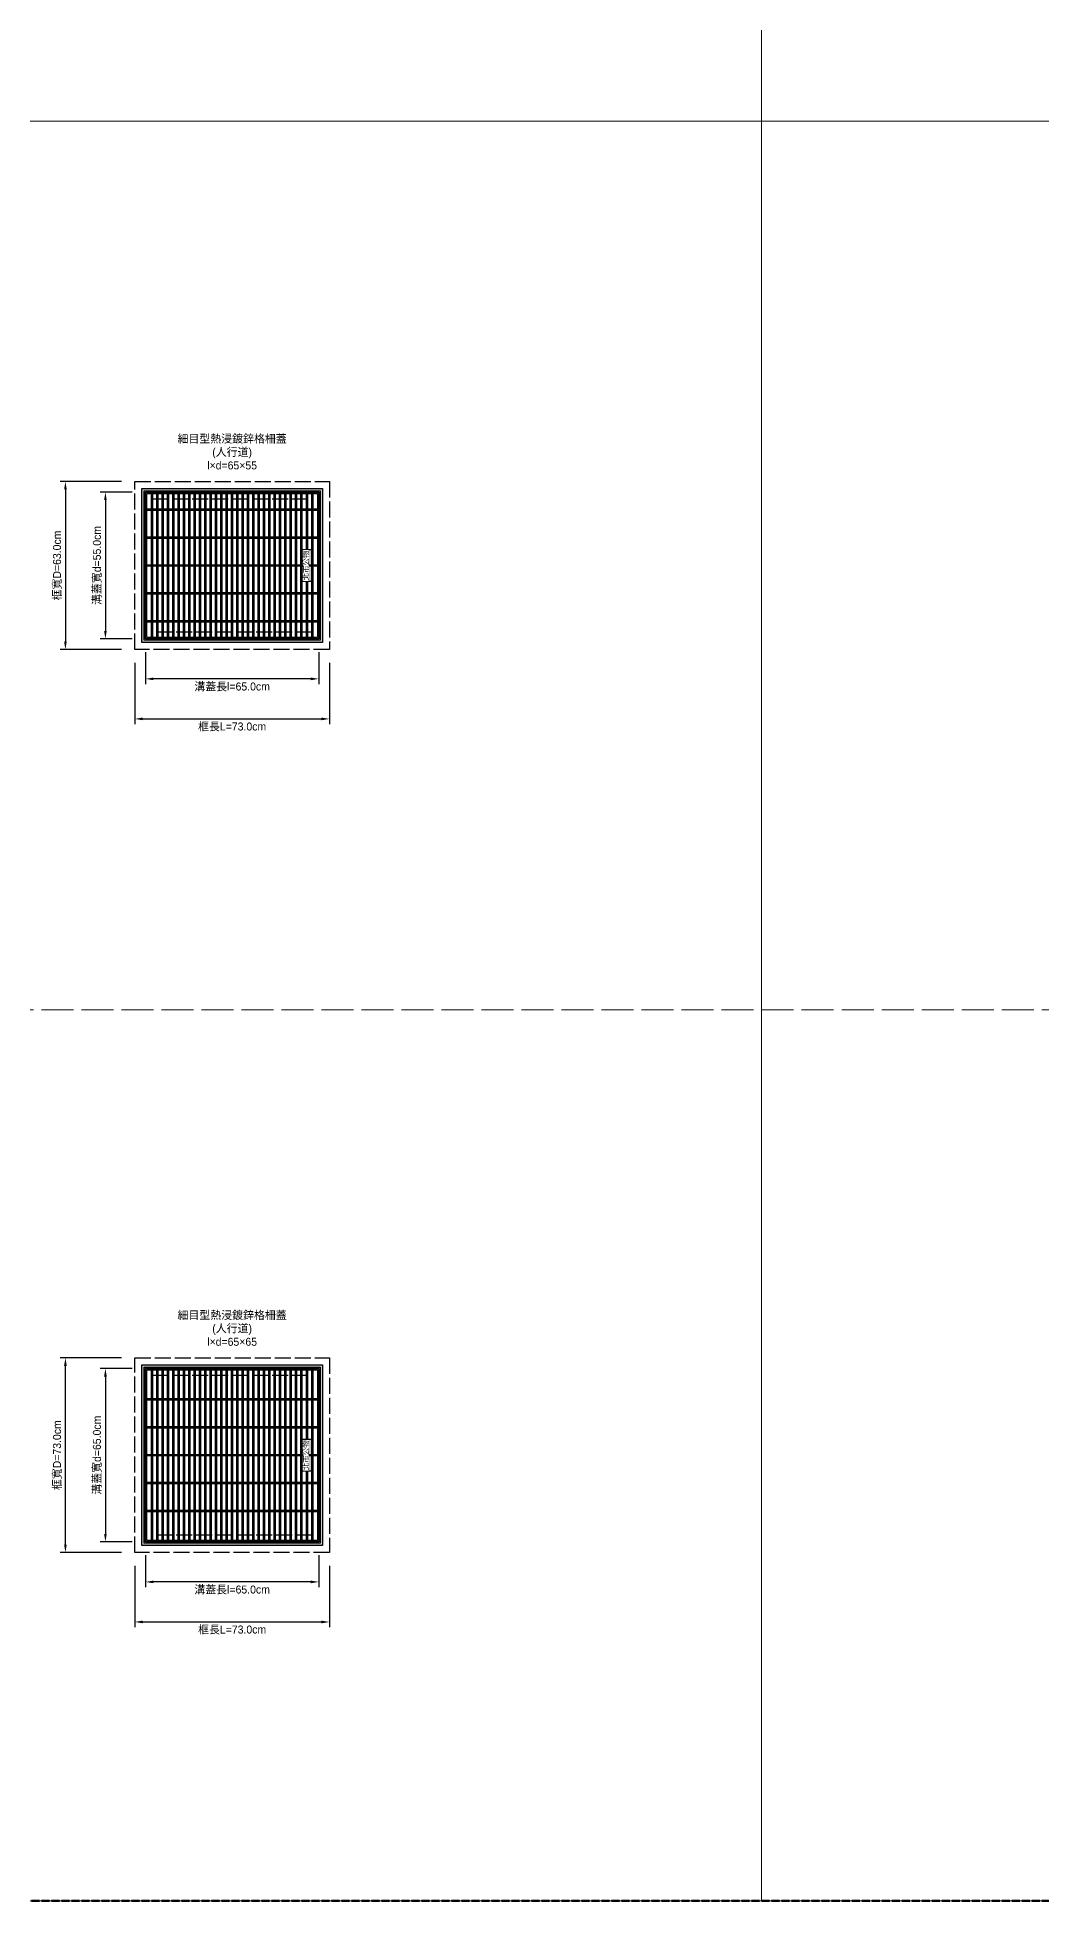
# Model space of a CAD drawing. Extents: x -7340 to 3675, y -3342 to 777.
# Drawn here: x 778 to 1155, y -1397 to -698 of the extents above; entities that cross this region are included whole.
import ezdxf

# ---------------------------------------------------------------- set-up
doc = ezdxf.new("R2010")
doc.units = 0
doc.header["$MEASUREMENT"] = 0
doc.linetypes.add('ACAD_ISO02W100', pattern=[15, 12, -3])
doc.layers.add('一、3.基本-變更', color=1, linetype='Continuous', lineweight=50)
doc.layers.add('二、6.繪圖-其他施作項目', color=35, linetype='Continuous', lineweight=30)
doc.layers.add('一、4.基本-隱藏', color=9, linetype='ACAD_ISO02W100', lineweight=20, plot=False)
doc.layers.add('三、3.文字-註解文字', color=2, linetype='Continuous')
doc.styles.get("Standard").update_dxf_attribs({"font": 'kaiu.ttf', "height": 2})
doc.styles.add('註解文字', font='MS PGothic.ttf', dxfattribs={"height": 3})
doc.dimstyles.new('註解文字', dxfattribs={"dimtxt": 3, "dimasz": 3, "dimexe": 2, "dimexo": 5, "dimgap": 1, "dimtad": 2, "dimzin": 0, "dimdsep": 46, "dimtxsty": '註解文字', "dimcen": 0.1, "dimclrd": 144, "dimclre": 144, "dimclrt": 256, "dimadec": 0, "dimazin": 0, "dimtfac": 1, "dimtofl": 0, "dimtmove": 0, "dimatfit": 3, "dimfxl": 15, "dimtolj": 1, "dimtzin": 0, "dimlwd": -1, "dimlwe": -1, "dimarcsym": 1})

# ---------------------------------------------------------------- blocks, each defined once
blk = doc.blocks.new('*D38')
at = {"layer": 'Defpoints', "color": 0, "transparency": 16777216}
for p in [(819, -869), (804, -924), (819, -924)]:
    blk.add_point(p, dxfattribs=at)
at = {"layer": '三、3.文字-註解文字', "color": 144, "transparency": 16777216}
for p, q in [((814, -869), (802, -869)), ((804, -872), (804, -921)), ((814, -924), (802, -924))]:
    blk.add_line(p, q, dxfattribs=at)
for points in [[(803.5, -872), (804.5, -872), (804, -869)], [(803.5, -921), (804.5, -921), (804, -924)]]:
    blk.add_solid(points, dxfattribs=at)
at = {"layer": '三、3.文字-註解文字', "transparency": 16777216, "insert": (800.97, -896.5), "char_height": 3, "attachment_point": 5, "rotation": 90, "style": '註解文字'}
blk.add_mtext('\\A1;溝蓋寬d=55.0cm', dxfattribs=at)
blk = doc.blocks.new('*D39')
at = {"layer": 'Defpoints', "color": 0, "transparency": 16777216}
for p in [(819, -924), (884, -924), (819, -939)]:
    blk.add_point(p, dxfattribs=at)
at = {"layer": '三、3.文字-註解文字', "color": 144, "transparency": 16777216}
for p, q in [((819, -929), (819, -941)), ((884, -929), (884, -941)), ((881, -939), (822, -939))]:
    blk.add_line(p, q, dxfattribs=at)
for points in [[(822, -938.5), (822, -939.5), (819, -939)], [(881, -938.5), (881, -939.5), (884, -939)]]:
    blk.add_solid(points, dxfattribs=at)
at = {"layer": '三、3.文字-註解文字', "transparency": 16777216, "insert": (851.5, -942.03), "char_height": 3, "attachment_point": 5, "style": '註解文字'}
blk.add_mtext('\\A1;溝蓋長l=65.0cm', dxfattribs=at)
blk = doc.blocks.new('*D40')
at = {"layer": 'Defpoints', "color": 0, "transparency": 16777216}
for p in [(819, -1197.5), (804, -1262.5), (819, -1262.5)]:
    blk.add_point(p, dxfattribs=at)
at = {"layer": '三、3.文字-註解文字', "color": 144, "transparency": 16777216}
for p, q in [((814, -1197.5), (802, -1197.5)), ((804, -1200.5), (804, -1259.5)), ((814, -1262.5), (802, -1262.5))]:
    blk.add_line(p, q, dxfattribs=at)
for points in [[(803.5, -1200.5), (804.5, -1200.5), (804, -1197.5)], [(803.5, -1259.5), (804.5, -1259.5), (804, -1262.5)]]:
    blk.add_solid(points, dxfattribs=at)
at = {"layer": '三、3.文字-註解文字', "transparency": 16777216, "insert": (800.97, -1230), "char_height": 3, "attachment_point": 5, "rotation": 90, "style": '註解文字'}
blk.add_mtext('\\A1;溝蓋寬d=65.0cm', dxfattribs=at)
blk = doc.blocks.new('*D41')
at = {"layer": 'Defpoints', "color": 0, "transparency": 16777216}
for p in [(819, -1262.5), (884, -1262.5), (819, -1277.5)]:
    blk.add_point(p, dxfattribs=at)
at = {"layer": '三、3.文字-註解文字', "color": 144, "transparency": 16777216}
for p, q in [((819, -1267.5), (819, -1279.5)), ((884, -1267.5), (884, -1279.5)), ((881, -1277.5), (822, -1277.5))]:
    blk.add_line(p, q, dxfattribs=at)
for points in [[(822, -1277), (822, -1278), (819, -1277.5)], [(881, -1277), (881, -1278), (884, -1277.5)]]:
    blk.add_solid(points, dxfattribs=at)
at = {"layer": '三、3.文字-註解文字', "transparency": 16777216, "insert": (851.5, -1280.53), "char_height": 3, "attachment_point": 5, "style": '註解文字'}
blk.add_mtext('\\A1;{\\fMS PGothic|b0|i0|c128|p34;溝蓋長l}={\\fMS PGothic|b0|i0|c128|p34;65.0cm}', dxfattribs=at)
blk = doc.blocks.new('*D26')
at = {"layer": 'Defpoints', "color": 0, "transparency": 16777216}
for p in [(815, -865), (789, -928), (815, -928)]:
    blk.add_point(p, dxfattribs=at)
at = {"layer": '三、3.文字-註解文字', "color": 144, "transparency": 16777216}
for p, q in [((810, -865), (787, -865)), ((789, -868), (789, -925)), ((810, -928), (787, -928))]:
    blk.add_line(p, q, dxfattribs=at)
for points in [[(788.5, -868), (789.5, -868), (789, -865)], [(788.5, -925), (789.5, -925), (789, -928)]]:
    blk.add_solid(points, dxfattribs=at)
at = {"layer": '三、3.文字-註解文字', "transparency": 16777216, "insert": (786.01, -896.5), "char_height": 3, "attachment_point": 5, "rotation": 90, "style": '註解文字'}
blk.add_mtext('\\A1;框寬D=63.0cm', dxfattribs=at)
blk = doc.blocks.new('*D27')
at = {"layer": 'Defpoints', "color": 0, "transparency": 16777216}
for p in [(815, -928), (888, -928), (888, -954)]:
    blk.add_point(p, dxfattribs=at)
at = {"layer": '三、3.文字-註解文字', "color": 144, "transparency": 16777216}
for p, q in [((815, -933), (815, -956)), ((888, -933), (888, -956)), ((818, -954), (885, -954))]:
    blk.add_line(p, q, dxfattribs=at)
for points in [[(818, -953.5), (818, -954.5), (815, -954)], [(885, -953.5), (885, -954.5), (888, -954)]]:
    blk.add_solid(points, dxfattribs=at)
at = {"layer": '三、3.文字-註解文字', "transparency": 16777216, "insert": (851.5, -957.02), "char_height": 3, "attachment_point": 5, "style": '註解文字'}
blk.add_mtext('\\A1;框長L=73.0cm', dxfattribs=at)
blk = doc.blocks.new('*D31')
at = {"layer": 'Defpoints', "color": 0, "transparency": 16777216}
for p in [(789, -1193.5), (815, -1193.5), (815, -1266.5)]:
    blk.add_point(p, dxfattribs=at)
at = {"layer": '三、3.文字-註解文字', "color": 144, "transparency": 16777216}
for p, q in [((810, -1193.5), (787, -1193.5)), ((789, -1263.5), (789, -1196.5)), ((810, -1266.5), (787, -1266.5))]:
    blk.add_line(p, q, dxfattribs=at)
for points in [[(788.5, -1196.5), (789.5, -1196.5), (789, -1193.5)], [(788.5, -1263.5), (789.5, -1263.5), (789, -1266.5)]]:
    blk.add_solid(points, dxfattribs=at)
at = {"layer": '三、3.文字-註解文字', "transparency": 16777216, "insert": (786.01, -1230), "char_height": 3, "attachment_point": 5, "rotation": 90, "style": '註解文字'}
blk.add_mtext('\\A1;框{\\fMS PGothic|b0|i0|c128|p34;寬D=73.0cm}', dxfattribs=at)
blk = doc.blocks.new('*D32')
at = {"layer": 'Defpoints', "color": 0, "transparency": 16777216}
for p in [(815, -1266.5), (888, -1266.5), (888, -1292.5)]:
    blk.add_point(p, dxfattribs=at)
at = {"layer": '三、3.文字-註解文字', "color": 144, "transparency": 16777216}
for p, q in [((815, -1271.5), (815, -1294.5)), ((888, -1271.5), (888, -1294.5)), ((818, -1292.5), (885, -1292.5))]:
    blk.add_line(p, q, dxfattribs=at)
for points in [[(818, -1292), (818, -1293), (815, -1292.5)], [(885, -1292), (885, -1293), (888, -1292.5)]]:
    blk.add_solid(points, dxfattribs=at)
at = {"layer": '三、3.文字-註解文字', "transparency": 16777216, "insert": (851.5, -1295.52), "char_height": 3, "attachment_point": 5, "style": '註解文字'}
blk.add_mtext('\\A1;框長L=73.0cm', dxfattribs=at)

msp = doc.modelspace()

# ---------------------------------------------------------------- hatches: boundary and pattern name
at = {"layer": '二、6.繪圖-其他施作項目'}
h = msp.add_hatch(color=256, dxfattribs=at)
h.dxf.hatch_style = 1
h.paths.add_polyline_path([(881.25, -890.5), (877.25, -890.5), (877.25, -902.5), (881.25, -902.5)])
h = msp.add_hatch(color=256, dxfattribs=at)
h.dxf.hatch_style = 1
h.paths.add_polyline_path([(881.25, -1224), (877.25, -1224), (877.25, -1236), (881.25, -1236)])

# ---------------------------------------------------------------- linework, layer by layer
at = {"layer": '一、4.基本-隱藏'}
for points in [[(300, -730), (1050, -730), (1050, -397), (300, -397)], [(1050, -730), (1800, -730), (1800, -397), (1050, -397)], [(1050, -1063), (1800, -1063), (1800, -730), (1050, -730)], [(1050, -1063), (1800, -1063), (1800, -1397), (1050, -1397)]]:
    msp.add_lwpolyline(points, close=True, dxfattribs=at)
at = {"layer": '二、6.繪圖-其他施作項目'}
for points in [[(819, -869), (884, -869), (884, -924), (819, -924)], [(877.25, -902.5), (877.25, -890.5), (881.25, -890.5), (881.25, -902.5)], [(819, -1197.5), (884, -1197.5), (884, -1262.5), (819, -1262.5)], [(877.25, -1236), (877.25, -1224), (881.25, -1224), (881.25, -1236)]]:
    msp.add_lwpolyline(points, close=True, dxfattribs=at)
for points in [[(819.5, -869.5), (883.5, -869.5)], [(819.5, -923.5), (819.5, -869.5)], [(821.25, -875.25), (821.25, -869.5)], [(821.75, -875.25), (821.75, -869.5)], [(823.25, -875.25), (823.25, -869.5)], [(823.75, -875.25), (823.75, -869.5)], [(825.25, -875.25), (825.25, -869.5)], [(825.75, -875.25), (825.75, -869.5)], [(827.25, -875.25), (827.25, -869.5)], [(827.75, -875.25), (827.75, -869.5)], [(829.25, -875.25), (829.25, -869.5)], [(829.75, -875.25), (829.75, -869.5)], [(831.25, -875.25), (831.25, -869.5)], [(831.75, -875.25), (831.75, -869.5)], [(833.25, -875.25), (833.25, -869.5)], [(833.75, -875.25), (833.75, -869.5)], [(835.25, -875.25), (835.25, -869.5)], [(835.75, -875.25), (835.75, -869.5)], [(837.25, -875.25), (837.25, -869.5)], [(837.75, -875.25), (837.75, -869.5)], [(839.25, -875.25), (839.25, -869.5)], [(839.75, -875.25), (839.75, -869.5)], [(841.25, -875.25), (841.25, -869.5)], [(841.75, -875.25), (841.75, -869.5)], [(843.25, -875.25), (843.25, -869.5)], [(843.75, -875.25), (843.75, -869.5)], [(845.25, -875.25), (845.25, -869.5)], [(845.75, -875.25), (845.75, -869.5)], [(847.25, -875.25), (847.25, -869.5)], [(847.75, -875.25), (847.75, -869.5)], [(849.25, -875.25), (849.25, -869.5)], [(849.75, -875.25), (849.75, -869.5)], [(851.25, -875.25), (851.25, -869.5)], [(851.75, -875.25), (851.75, -869.5)], [(853.25, -875.25), (853.25, -869.5)], [(853.75, -875.25), (853.75, -869.5)], [(855.25, -875.25), (855.25, -869.5)], [(855.75, -875.25), (855.75, -869.5)], [(857.25, -875.25), (857.25, -869.5)], [(857.75, -875.25), (857.75, -869.5)], [(859.25, -875.25), (859.25, -869.5)], [(859.75, -875.25), (859.75, -869.5)], [(861.25, -875.25), (861.25, -869.5)], [(861.75, -875.25), (861.75, -869.5)], [(863.25, -875.25), (863.25, -869.5)], [(863.75, -875.25), (863.75, -869.5)], [(865.25, -875.25), (865.25, -869.5)], [(865.75, -875.25), (865.75, -869.5)], [(867.25, -875.25), (867.25, -869.5)], [(867.75, -875.25), (867.75, -869.5)], [(869.25, -875.25), (869.25, -869.5)], [(869.75, -875.25), (869.75, -869.5)], [(871.25, -875.25), (871.25, -869.5)], [(871.75, -875.25), (871.75, -869.5)], [(873.25, -875.25), (873.25, -869.5)], [(873.75, -875.25), (873.75, -869.5)], [(875.25, -875.25), (875.25, -869.5)], [(875.75, -875.25), (875.75, -869.5)], [(877.25, -875.25), (877.25, -869.5)], [(877.75, -875.25), (877.75, -869.5)], [(879.25, -869.5), (879.25, -875.25)], [(879.75, -869.5), (879.75, -875.25)], [(881.25, -869.5), (881.25, -875.25)], [(881.75, -869.5), (881.75, -875.25)], [(883.5, -869.5), (883.5, -923.5)], [(819.5, -875.25), (883.5, -875.25)], [(819.5, -875.75), (883.5, -875.75)], [(821.25, -885.75), (821.25, -875.75)], [(821.75, -885.75), (821.75, -875.75)], [(823.25, -885.75), (823.25, -875.75)], [(823.75, -885.75), (823.75, -875.75)], [(825.25, -885.75), (825.25, -875.75)], [(825.75, -885.75), (825.75, -875.75)], [(827.25, -885.75), (827.25, -875.75)], [(827.75, -885.75), (827.75, -875.75)], [(829.25, -885.75), (829.25, -875.75)], [(829.75, -885.75), (829.75, -875.75)], [(831.25, -885.75), (831.25, -875.75)], [(831.75, -885.75), (831.75, -875.75)], [(833.25, -885.75), (833.25, -875.75)], [(833.75, -885.75), (833.75, -875.75)], [(835.25, -885.75), (835.25, -875.75)], [(835.75, -885.75), (835.75, -875.75)], [(837.25, -885.75), (837.25, -875.75)], [(837.75, -885.75), (837.75, -875.75)], [(839.25, -885.75), (839.25, -875.75)], [(839.75, -885.75), (839.75, -875.75)], [(841.25, -885.75), (841.25, -875.75)], [(841.75, -885.75), (841.75, -875.75)], [(843.25, -885.75), (843.25, -875.75)], [(843.75, -885.75), (843.75, -875.75)], [(845.25, -885.75), (845.25, -875.75)], [(845.75, -885.75), (845.75, -875.75)], [(847.25, -885.75), (847.25, -875.75)], [(847.75, -885.75), (847.75, -875.75)], [(849.25, -885.75), (849.25, -875.75)], [(849.75, -885.75), (849.75, -875.75)], [(851.25, -885.75), (851.25, -875.75)], [(851.75, -885.75), (851.75, -875.75)], [(853.25, -885.75), (853.25, -875.75)], [(853.75, -885.75), (853.75, -875.75)], [(855.25, -885.75), (855.25, -875.75)], [(855.75, -885.75), (855.75, -875.75)], [(857.25, -885.75), (857.25, -875.75)], [(857.75, -885.75), (857.75, -875.75)], [(859.25, -885.75), (859.25, -875.75)], [(859.75, -885.75), (859.75, -875.75)], [(861.25, -885.75), (861.25, -875.75)], [(861.75, -885.75), (861.75, -875.75)], [(863.25, -885.75), (863.25, -875.75)], [(863.75, -885.75), (863.75, -875.75)], [(865.25, -885.75), (865.25, -875.75)], [(865.75, -885.75), (865.75, -875.75)], [(867.25, -885.75), (867.25, -875.75)], [(867.75, -885.75), (867.75, -875.75)], [(869.25, -885.75), (869.25, -875.75)], [(869.75, -885.75), (869.75, -875.75)], [(871.25, -885.75), (871.25, -875.75)], [(871.75, -885.75), (871.75, -875.75)], [(873.25, -885.75), (873.25, -875.75)], [(873.75, -885.75), (873.75, -875.75)], [(875.25, -885.75), (875.25, -875.75)], [(875.75, -885.75), (875.75, -875.75)], [(877.25, -885.75), (877.25, -875.75)], [(877.75, -885.75), (877.75, -875.75)], [(879.25, -875.75), (879.25, -885.75)], [(879.75, -875.75), (879.75, -885.75)], [(881.25, -875.75), (881.25, -885.75)], [(881.75, -875.75), (881.75, -885.75)], [(819.5, -885.75), (883.5, -885.75)], [(819.5, -886.25), (883.5, -886.25)], [(821.25, -896.25), (821.25, -886.25)], [(821.75, -896.25), (821.75, -886.25)], [(823.25, -896.25), (823.25, -886.25)], [(823.75, -896.25), (823.75, -886.25)], [(825.25, -896.25), (825.25, -886.25)], [(825.75, -896.25), (825.75, -886.25)], [(827.25, -896.25), (827.25, -886.25)], [(827.75, -896.25), (827.75, -886.25)], [(829.25, -896.25), (829.25, -886.25)], [(829.75, -896.25), (829.75, -886.25)], [(831.25, -896.25), (831.25, -886.25)], [(831.75, -896.25), (831.75, -886.25)], [(833.25, -896.25), (833.25, -886.25)], [(833.75, -896.25), (833.75, -886.25)], [(835.25, -896.25), (835.25, -886.25)], [(835.75, -896.25), (835.75, -886.25)], [(837.25, -896.25), (837.25, -886.25)], [(837.75, -896.25), (837.75, -886.25)], [(839.25, -896.25), (839.25, -886.25)], [(839.75, -896.25), (839.75, -886.25)], [(841.25, -896.25), (841.25, -886.25)], [(841.75, -896.25), (841.75, -886.25)], [(843.25, -896.25), (843.25, -886.25)], [(843.75, -896.25), (843.75, -886.25)], [(845.25, -896.25), (845.25, -886.25)], [(845.75, -896.25), (845.75, -886.25)], [(847.25, -896.25), (847.25, -886.25)], [(847.75, -896.25), (847.75, -886.25)], [(849.25, -896.25), (849.25, -886.25)], [(849.75, -896.25), (849.75, -886.25)], [(851.25, -896.25), (851.25, -886.25)], [(851.75, -896.25), (851.75, -886.25)], [(853.25, -896.25), (853.25, -886.25)], [(853.75, -896.25), (853.75, -886.25)], [(855.25, -896.25), (855.25, -886.25)], [(855.75, -896.25), (855.75, -886.25)], [(857.25, -896.25), (857.25, -886.25)], [(857.75, -896.25), (857.75, -886.25)], [(859.25, -896.25), (859.25, -886.25)], [(859.75, -896.25), (859.75, -886.25)], [(861.25, -896.25), (861.25, -886.25)], [(861.75, -896.25), (861.75, -886.25)], [(863.25, -896.25), (863.25, -886.25)], [(863.75, -896.25), (863.75, -886.25)], [(865.25, -896.25), (865.25, -886.25)], [(865.75, -896.25), (865.75, -886.25)], [(867.25, -896.25), (867.25, -886.25)], [(867.75, -896.25), (867.75, -886.25)], [(869.25, -896.25), (869.25, -886.25)], [(869.75, -896.25), (869.75, -886.25)], [(871.25, -896.25), (871.25, -886.25)], [(871.75, -896.25), (871.75, -886.25)], [(873.25, -896.25), (873.25, -886.25)], [(873.75, -896.25), (873.75, -886.25)], [(875.25, -896.25), (875.25, -886.25)], [(875.75, -896.25), (875.75, -886.25)], [(877.25, -896.25), (877.25, -886.25)], [(877.75, -896.25), (877.75, -886.25)], [(879.25, -886.25), (879.25, -896.25)], [(879.75, -886.25), (879.75, -896.25)], [(881.25, -886.25), (881.25, -896.25)], [(881.75, -886.25), (881.75, -896.25)], [(819.5, -896.25), (883.5, -896.25)], [(883.5, -896.75), (819.5, -896.75)], [(821.25, -906.75), (821.25, -896.75)], [(821.75, -906.75), (821.75, -896.75)], [(823.25, -906.75), (823.25, -896.75)], [(823.75, -906.75), (823.75, -896.75)], [(825.25, -906.75), (825.25, -896.75)], [(825.75, -906.75), (825.75, -896.75)], [(827.25, -906.75), (827.25, -896.75)], [(827.75, -906.75), (827.75, -896.75)], [(829.25, -906.75), (829.25, -896.75)], [(829.75, -906.75), (829.75, -896.75)], [(831.25, -906.75), (831.25, -896.75)], [(831.75, -906.75), (831.75, -896.75)], [(833.25, -906.75), (833.25, -896.75)], [(833.75, -906.75), (833.75, -896.75)], [(835.25, -906.75), (835.25, -896.75)], [(835.75, -906.75), (835.75, -896.75)], [(837.25, -906.75), (837.25, -896.75)], [(837.75, -906.75), (837.75, -896.75)], [(839.25, -906.75), (839.25, -896.75)], [(839.75, -906.75), (839.75, -896.75)], [(841.25, -906.75), (841.25, -896.75)], [(841.75, -906.75), (841.75, -896.75)], [(843.25, -906.75), (843.25, -896.75)], [(843.75, -906.75), (843.75, -896.75)], [(845.25, -906.75), (845.25, -896.75)], [(845.75, -906.75), (845.75, -896.75)], [(847.25, -906.75), (847.25, -896.75)], [(847.75, -906.75), (847.75, -896.75)], [(849.25, -906.75), (849.25, -896.75)], [(849.75, -906.75), (849.75, -896.75)], [(851.25, -906.75), (851.25, -896.75)], [(851.75, -906.75), (851.75, -896.75)], [(853.25, -906.75), (853.25, -896.75)], [(853.75, -906.75), (853.75, -896.75)], [(855.25, -906.75), (855.25, -896.75)], [(855.75, -906.75), (855.75, -896.75)], [(857.25, -906.75), (857.25, -896.75)], [(857.75, -906.75), (857.75, -896.75)], [(859.25, -906.75), (859.25, -896.75)], [(859.75, -906.75), (859.75, -896.75)], [(861.25, -906.75), (861.25, -896.75)], [(861.75, -906.75), (861.75, -896.75)], [(863.25, -906.75), (863.25, -896.75)], [(863.75, -906.75), (863.75, -896.75)], [(865.25, -906.75), (865.25, -896.75)], [(865.75, -906.75), (865.75, -896.75)], [(867.25, -906.75), (867.25, -896.75)], [(867.75, -906.75), (867.75, -896.75)], [(869.25, -906.75), (869.25, -896.75)], [(869.75, -906.75), (869.75, -896.75)], [(871.25, -906.75), (871.25, -896.75)], [(871.75, -906.75), (871.75, -896.75)], [(873.25, -906.75), (873.25, -896.75)], [(873.75, -906.75), (873.75, -896.75)], [(875.25, -906.75), (875.25, -896.75)], [(875.75, -906.75), (875.75, -896.75)], [(877.25, -906.75), (877.25, -896.75)], [(877.75, -906.75), (877.75, -896.75)], [(879.25, -896.75), (879.25, -906.75)], [(879.75, -896.75), (879.75, -906.75)], [(881.25, -896.75), (881.25, -906.75)], [(881.75, -896.75), (881.75, -906.75)], [(883.5, -906.75), (819.5, -906.75)], [(883.5, -907.25), (819.5, -907.25)], [(821.25, -917.25), (821.25, -907.25)], [(821.75, -917.25), (821.75, -907.25)], [(823.25, -917.25), (823.25, -907.25)], [(823.75, -917.25), (823.75, -907.25)], [(825.25, -917.25), (825.25, -907.25)], [(825.75, -917.25), (825.75, -907.25)], [(827.25, -917.25), (827.25, -907.25)], [(827.75, -917.25), (827.75, -907.25)], [(829.25, -917.25), (829.25, -907.25)], [(829.75, -917.25), (829.75, -907.25)], [(831.25, -917.25), (831.25, -907.25)], [(831.75, -917.25), (831.75, -907.25)], [(833.25, -917.25), (833.25, -907.25)], [(833.75, -917.25), (833.75, -907.25)], [(835.25, -917.25), (835.25, -907.25)], [(835.75, -917.25), (835.75, -907.25)], [(837.25, -917.25), (837.25, -907.25)], [(837.75, -917.25), (837.75, -907.25)], [(839.25, -917.25), (839.25, -907.25)], [(839.75, -917.25), (839.75, -907.25)], [(841.25, -917.25), (841.25, -907.25)], [(841.75, -917.25), (841.75, -907.25)], [(843.25, -917.25), (843.25, -907.25)], [(843.75, -917.25), (843.75, -907.25)], [(845.25, -917.25), (845.25, -907.25)], [(845.75, -917.25), (845.75, -907.25)], [(847.25, -917.25), (847.25, -907.25)], [(847.75, -917.25), (847.75, -907.25)], [(849.25, -917.25), (849.25, -907.25)], [(849.75, -917.25), (849.75, -907.25)], [(851.25, -917.25), (851.25, -907.25)], [(851.75, -917.25), (851.75, -907.25)], [(853.25, -917.25), (853.25, -907.25)], [(853.75, -917.25), (853.75, -907.25)], [(855.25, -917.25), (855.25, -907.25)], [(855.75, -917.25), (855.75, -907.25)], [(857.25, -917.25), (857.25, -907.25)], [(857.75, -917.25), (857.75, -907.25)], [(859.25, -917.25), (859.25, -907.25)], [(859.75, -917.25), (859.75, -907.25)], [(861.25, -917.25), (861.25, -907.25)], [(861.75, -917.25), (861.75, -907.25)], [(863.25, -917.25), (863.25, -907.25)], [(863.75, -917.25), (863.75, -907.25)], [(865.25, -917.25), (865.25, -907.25)], [(865.75, -917.25), (865.75, -907.25)], [(867.25, -917.25), (867.25, -907.25)], [(867.75, -917.25), (867.75, -907.25)], [(869.25, -917.25), (869.25, -907.25)], [(869.75, -917.25), (869.75, -907.25)], [(871.25, -917.25), (871.25, -907.25)], [(871.75, -917.25), (871.75, -907.25)], [(873.25, -917.25), (873.25, -907.25)], [(873.75, -917.25), (873.75, -907.25)], [(875.25, -917.25), (875.25, -907.25)], [(875.75, -917.25), (875.75, -907.25)], [(877.25, -917.25), (877.25, -907.25)], [(877.75, -917.25), (877.75, -907.25)], [(879.25, -907.25), (879.25, -917.25)], [(879.75, -907.25), (879.75, -917.25)], [(881.25, -907.25), (881.25, -917.25)], [(881.75, -907.25), (881.75, -917.25)], [(883.5, -917.25), (819.5, -917.25)], [(883.5, -917.75), (819.5, -917.75)], [(821.25, -923.5), (821.25, -917.75)], [(821.75, -923.5), (821.75, -917.75)], [(823.25, -923.5), (823.25, -917.75)], [(823.75, -923.5), (823.75, -917.75)], [(825.25, -923.5), (825.25, -917.75)], [(825.75, -923.5), (825.75, -917.75)], [(827.25, -923.5), (827.25, -917.75)], [(827.75, -923.5), (827.75, -917.75)], [(829.25, -923.5), (829.25, -917.75)], [(829.75, -923.5), (829.75, -917.75)], [(831.25, -923.5), (831.25, -917.75)], [(831.75, -923.5), (831.75, -917.75)], [(833.25, -923.5), (833.25, -917.75)], [(833.75, -923.5), (833.75, -917.75)], [(835.25, -923.5), (835.25, -917.75)], [(835.75, -923.5), (835.75, -917.75)], [(837.25, -923.5), (837.25, -917.75)], [(837.75, -923.5), (837.75, -917.75)], [(839.25, -923.5), (839.25, -917.75)], [(839.75, -923.5), (839.75, -917.75)], [(841.25, -923.5), (841.25, -917.75)], [(841.75, -923.5), (841.75, -917.75)], [(843.25, -923.5), (843.25, -917.75)], [(843.75, -923.5), (843.75, -917.75)], [(845.25, -923.5), (845.25, -917.75)], [(845.75, -923.5), (845.75, -917.75)], [(847.25, -923.5), (847.25, -917.75)], [(847.75, -923.5), (847.75, -917.75)], [(849.25, -923.5), (849.25, -917.75)], [(849.75, -923.5), (849.75, -917.75)], [(851.25, -923.5), (851.25, -917.75)], [(851.75, -923.5), (851.75, -917.75)], [(853.25, -923.5), (853.25, -917.75)], [(853.75, -923.5), (853.75, -917.75)], [(855.25, -923.5), (855.25, -917.75)], [(855.75, -923.5), (855.75, -917.75)], [(857.25, -923.5), (857.25, -917.75)], [(857.75, -923.5), (857.75, -917.75)], [(859.25, -923.5), (859.25, -917.75)], [(859.75, -923.5), (859.75, -917.75)], [(861.25, -923.5), (861.25, -917.75)], [(861.75, -923.5), (861.75, -917.75)], [(863.25, -923.5), (863.25, -917.75)], [(863.75, -923.5), (863.75, -917.75)], [(865.25, -923.5), (865.25, -917.75)], [(865.75, -923.5), (865.75, -917.75)], [(867.25, -923.5), (867.25, -917.75)], [(867.75, -923.5), (867.75, -917.75)], [(869.25, -923.5), (869.25, -917.75)], [(869.75, -923.5), (869.75, -917.75)], [(871.25, -923.5), (871.25, -917.75)], [(871.75, -923.5), (871.75, -917.75)], [(873.25, -923.5), (873.25, -917.75)], [(873.75, -923.5), (873.75, -917.75)], [(875.25, -923.5), (875.25, -917.75)], [(875.75, -923.5), (875.75, -917.75)], [(877.25, -923.5), (877.25, -917.75)], [(877.75, -923.5), (877.75, -917.75)], [(879.25, -917.75), (879.25, -923.5)], [(879.75, -917.75), (879.75, -923.5)], [(881.25, -917.75), (881.25, -923.5)], [(881.75, -917.75), (881.75, -923.5)], [(883.5, -923.5), (819.5, -923.5)], [(819.5, -1198), (883.5, -1198)], [(819.5, -1262), (819.5, -1198)], [(821.25, -1208.75), (821.25, -1198)], [(821.75, -1208.75), (821.75, -1198)], [(823.25, -1208.75), (823.25, -1198)], [(823.75, -1208.75), (823.75, -1198)], [(825.25, -1208.75), (825.25, -1198)], [(825.75, -1208.75), (825.75, -1198)], [(827.25, -1208.75), (827.25, -1198)], [(827.75, -1208.75), (827.75, -1198)], [(829.25, -1208.75), (829.25, -1198)], [(829.75, -1208.75), (829.75, -1198)], [(831.25, -1208.75), (831.25, -1198)], [(831.75, -1208.75), (831.75, -1198)], [(833.25, -1208.75), (833.25, -1198)], [(833.75, -1208.75), (833.75, -1198)], [(835.25, -1208.75), (835.25, -1198)], [(835.75, -1208.75), (835.75, -1198)], [(837.25, -1208.75), (837.25, -1198)], [(837.75, -1208.75), (837.75, -1198)], [(839.25, -1208.75), (839.25, -1198)], [(839.75, -1208.75), (839.75, -1198)], [(841.25, -1208.75), (841.25, -1198)], [(841.75, -1208.75), (841.75, -1198)], [(843.25, -1208.75), (843.25, -1198)], [(843.75, -1208.75), (843.75, -1198)], [(845.25, -1208.75), (845.25, -1198)], [(845.75, -1208.75), (845.75, -1198)], [(847.25, -1208.75), (847.25, -1198)], [(847.75, -1208.75), (847.75, -1198)], [(849.25, -1208.75), (849.25, -1198)], [(849.75, -1208.75), (849.75, -1198)], [(851.25, -1208.75), (851.25, -1198)], [(851.75, -1208.75), (851.75, -1198)], [(853.25, -1208.75), (853.25, -1198)], [(853.75, -1208.75), (853.75, -1198)], [(855.25, -1208.75), (855.25, -1198)], [(855.75, -1208.75), (855.75, -1198)], [(857.25, -1208.75), (857.25, -1198)], [(857.75, -1208.75), (857.75, -1198)], [(859.25, -1208.75), (859.25, -1198)], [(859.75, -1208.75), (859.75, -1198)], [(861.25, -1208.75), (861.25, -1198)], [(861.75, -1208.75), (861.75, -1198)], [(863.25, -1208.75), (863.25, -1198)], [(863.75, -1208.75), (863.75, -1198)], [(865.25, -1208.75), (865.25, -1198)], [(865.75, -1208.75), (865.75, -1198)], [(867.25, -1208.75), (867.25, -1198)], [(867.75, -1208.75), (867.75, -1198)], [(869.25, -1208.75), (869.25, -1198)], [(869.75, -1208.75), (869.75, -1198)], [(871.25, -1208.75), (871.25, -1198)], [(871.75, -1208.75), (871.75, -1198)], [(873.25, -1208.75), (873.25, -1198)], [(873.75, -1208.75), (873.75, -1198)], [(875.25, -1208.75), (875.25, -1198)], [(875.75, -1208.75), (875.75, -1198)], [(877.25, -1208.75), (877.25, -1198)], [(877.75, -1208.75), (877.75, -1198)], [(879.25, -1198), (879.25, -1208.75)], [(879.75, -1198), (879.75, -1208.75)], [(881.25, -1198), (881.25, -1208.75)], [(881.75, -1198), (881.75, -1208.75)], [(883.5, -1198), (883.5, -1262)], [(819.5, -1208.75), (883.5, -1208.75)], [(819.5, -1209.25), (883.5, -1209.25)], [(821.25, -1219.25), (821.25, -1209.25)], [(821.75, -1219.25), (821.75, -1209.25)], [(823.25, -1219.25), (823.25, -1209.25)], [(823.75, -1219.25), (823.75, -1209.25)], [(825.25, -1219.25), (825.25, -1209.25)], [(825.75, -1219.25), (825.75, -1209.25)], [(827.25, -1219.25), (827.25, -1209.25)], [(827.75, -1219.25), (827.75, -1209.25)], [(829.25, -1219.25), (829.25, -1209.25)], [(829.75, -1219.25), (829.75, -1209.25)], [(831.25, -1219.25), (831.25, -1209.25)], [(831.75, -1219.25), (831.75, -1209.25)], [(833.25, -1219.25), (833.25, -1209.25)], [(833.75, -1219.25), (833.75, -1209.25)], [(835.25, -1219.25), (835.25, -1209.25)], [(835.75, -1219.25), (835.75, -1209.25)], [(837.25, -1219.25), (837.25, -1209.25)], [(837.75, -1219.25), (837.75, -1209.25)], [(839.25, -1219.25), (839.25, -1209.25)], [(839.75, -1219.25), (839.75, -1209.25)], [(841.25, -1219.25), (841.25, -1209.25)], [(841.75, -1219.25), (841.75, -1209.25)], [(843.25, -1219.25), (843.25, -1209.25)], [(843.75, -1219.25), (843.75, -1209.25)], [(845.25, -1219.25), (845.25, -1209.25)], [(845.75, -1219.25), (845.75, -1209.25)], [(847.25, -1219.25), (847.25, -1209.25)], [(847.75, -1219.25), (847.75, -1209.25)], [(849.25, -1219.25), (849.25, -1209.25)], [(849.75, -1219.25), (849.75, -1209.25)], [(851.25, -1219.25), (851.25, -1209.25)], [(851.75, -1219.25), (851.75, -1209.25)], [(853.25, -1219.25), (853.25, -1209.25)], [(853.75, -1219.25), (853.75, -1209.25)], [(855.25, -1219.25), (855.25, -1209.25)], [(855.75, -1219.25), (855.75, -1209.25)], [(857.25, -1219.25), (857.25, -1209.25)], [(857.75, -1219.25), (857.75, -1209.25)], [(859.25, -1219.25), (859.25, -1209.25)], [(859.75, -1219.25), (859.75, -1209.25)], [(861.25, -1219.25), (861.25, -1209.25)], [(861.75, -1219.25), (861.75, -1209.25)], [(863.25, -1219.25), (863.25, -1209.25)], [(863.75, -1219.25), (863.75, -1209.25)], [(865.25, -1219.25), (865.25, -1209.25)], [(865.75, -1219.25), (865.75, -1209.25)], [(867.25, -1219.25), (867.25, -1209.25)], [(867.75, -1219.25), (867.75, -1209.25)], [(869.25, -1219.25), (869.25, -1209.25)], [(869.75, -1219.25), (869.75, -1209.25)], [(871.25, -1219.25), (871.25, -1209.25)], [(871.75, -1219.25), (871.75, -1209.25)], [(873.25, -1219.25), (873.25, -1209.25)], [(873.75, -1219.25), (873.75, -1209.25)], [(875.25, -1219.25), (875.25, -1209.25)], [(875.75, -1219.25), (875.75, -1209.25)], [(877.25, -1219.25), (877.25, -1209.25)], [(877.75, -1219.25), (877.75, -1209.25)], [(879.25, -1209.25), (879.25, -1219.25)], [(879.75, -1209.25), (879.75, -1219.25)], [(881.25, -1209.25), (881.25, -1219.25)], [(881.75, -1209.25), (881.75, -1219.25)], [(819.5, -1219.25), (883.5, -1219.25)], [(819.5, -1219.75), (883.5, -1219.75)], [(821.25, -1229.75), (821.25, -1219.75)], [(821.75, -1229.75), (821.75, -1219.75)], [(823.25, -1229.75), (823.25, -1219.75)], [(823.75, -1229.75), (823.75, -1219.75)], [(825.25, -1229.75), (825.25, -1219.75)], [(825.75, -1229.75), (825.75, -1219.75)], [(827.25, -1229.75), (827.25, -1219.75)], [(827.75, -1229.75), (827.75, -1219.75)], [(829.25, -1229.75), (829.25, -1219.75)], [(829.75, -1229.75), (829.75, -1219.75)], [(831.25, -1229.75), (831.25, -1219.75)], [(831.75, -1229.75), (831.75, -1219.75)], [(833.25, -1229.75), (833.25, -1219.75)], [(833.75, -1229.75), (833.75, -1219.75)], [(835.25, -1229.75), (835.25, -1219.75)], [(835.75, -1229.75), (835.75, -1219.75)], [(837.25, -1229.75), (837.25, -1219.75)], [(837.75, -1229.75), (837.75, -1219.75)], [(839.25, -1229.75), (839.25, -1219.75)], [(839.75, -1229.75), (839.75, -1219.75)], [(841.25, -1229.75), (841.25, -1219.75)], [(841.75, -1229.75), (841.75, -1219.75)], [(843.25, -1229.75), (843.25, -1219.75)], [(843.75, -1229.75), (843.75, -1219.75)], [(845.25, -1229.75), (845.25, -1219.75)], [(845.75, -1229.75), (845.75, -1219.75)], [(847.25, -1229.75), (847.25, -1219.75)], [(847.75, -1229.75), (847.75, -1219.75)], [(849.25, -1229.75), (849.25, -1219.75)], [(849.75, -1229.75), (849.75, -1219.75)], [(851.25, -1229.75), (851.25, -1219.75)], [(851.75, -1229.75), (851.75, -1219.75)], [(853.25, -1229.75), (853.25, -1219.75)], [(853.75, -1229.75), (853.75, -1219.75)], [(855.25, -1229.75), (855.25, -1219.75)], [(855.75, -1229.75), (855.75, -1219.75)], [(857.25, -1229.75), (857.25, -1219.75)], [(857.75, -1229.75), (857.75, -1219.75)], [(859.25, -1229.75), (859.25, -1219.75)], [(859.75, -1229.75), (859.75, -1219.75)], [(861.25, -1229.75), (861.25, -1219.75)], [(861.75, -1229.75), (861.75, -1219.75)], [(863.25, -1229.75), (863.25, -1219.75)], [(863.75, -1229.75), (863.75, -1219.75)], [(865.25, -1229.75), (865.25, -1219.75)], [(865.75, -1229.75), (865.75, -1219.75)], [(867.25, -1229.75), (867.25, -1219.75)], [(867.75, -1229.75), (867.75, -1219.75)], [(869.25, -1229.75), (869.25, -1219.75)], [(869.75, -1229.75), (869.75, -1219.75)], [(871.25, -1229.75), (871.25, -1219.75)], [(871.75, -1229.75), (871.75, -1219.75)], [(873.25, -1229.75), (873.25, -1219.75)], [(873.75, -1229.75), (873.75, -1219.75)], [(875.25, -1229.75), (875.25, -1219.75)], [(875.75, -1229.75), (875.75, -1219.75)], [(877.25, -1229.75), (877.25, -1219.75)], [(877.75, -1229.75), (877.75, -1219.75)], [(879.25, -1219.75), (879.25, -1229.75)], [(879.75, -1219.75), (879.75, -1229.75)], [(881.25, -1219.75), (881.25, -1229.75)], [(881.75, -1219.75), (881.75, -1229.75)], [(819.5, -1229.75), (883.5, -1229.75)], [(883.5, -1230.25), (819.5, -1230.25)], [(821.25, -1240.25), (821.25, -1230.25)], [(821.75, -1240.25), (821.75, -1230.25)], [(823.25, -1240.25), (823.25, -1230.25)], [(823.75, -1240.25), (823.75, -1230.25)], [(825.25, -1240.25), (825.25, -1230.25)], [(825.75, -1240.25), (825.75, -1230.25)], [(827.25, -1240.25), (827.25, -1230.25)], [(827.75, -1240.25), (827.75, -1230.25)], [(829.25, -1240.25), (829.25, -1230.25)], [(829.75, -1240.25), (829.75, -1230.25)], [(831.25, -1240.25), (831.25, -1230.25)], [(831.75, -1240.25), (831.75, -1230.25)], [(833.25, -1240.25), (833.25, -1230.25)], [(833.75, -1240.25), (833.75, -1230.25)], [(835.25, -1240.25), (835.25, -1230.25)], [(835.75, -1240.25), (835.75, -1230.25)], [(837.25, -1240.25), (837.25, -1230.25)], [(837.75, -1240.25), (837.75, -1230.25)], [(839.25, -1240.25), (839.25, -1230.25)], [(839.75, -1240.25), (839.75, -1230.25)], [(841.25, -1240.25), (841.25, -1230.25)], [(841.75, -1240.25), (841.75, -1230.25)], [(843.25, -1240.25), (843.25, -1230.25)], [(843.75, -1240.25), (843.75, -1230.25)], [(845.25, -1240.25), (845.25, -1230.25)], [(845.75, -1240.25), (845.75, -1230.25)], [(847.25, -1240.25), (847.25, -1230.25)], [(847.75, -1240.25), (847.75, -1230.25)], [(849.25, -1240.25), (849.25, -1230.25)], [(849.75, -1240.25), (849.75, -1230.25)], [(851.25, -1240.25), (851.25, -1230.25)], [(851.75, -1240.25), (851.75, -1230.25)], [(853.25, -1240.25), (853.25, -1230.25)], [(853.75, -1240.25), (853.75, -1230.25)], [(855.25, -1240.25), (855.25, -1230.25)], [(855.75, -1240.25), (855.75, -1230.25)], [(857.25, -1240.25), (857.25, -1230.25)], [(857.75, -1240.25), (857.75, -1230.25)], [(859.25, -1240.25), (859.25, -1230.25)], [(859.75, -1240.25), (859.75, -1230.25)], [(861.25, -1240.25), (861.25, -1230.25)], [(861.75, -1240.25), (861.75, -1230.25)], [(863.25, -1240.25), (863.25, -1230.25)], [(863.75, -1240.25), (863.75, -1230.25)], [(865.25, -1240.25), (865.25, -1230.25)], [(865.75, -1240.25), (865.75, -1230.25)], [(867.25, -1240.25), (867.25, -1230.25)], [(867.75, -1240.25), (867.75, -1230.25)], [(869.25, -1240.25), (869.25, -1230.25)], [(869.75, -1240.25), (869.75, -1230.25)], [(871.25, -1240.25), (871.25, -1230.25)], [(871.75, -1240.25), (871.75, -1230.25)], [(873.25, -1240.25), (873.25, -1230.25)], [(873.75, -1240.25), (873.75, -1230.25)], [(875.25, -1240.25), (875.25, -1230.25)], [(875.75, -1240.25), (875.75, -1230.25)], [(877.25, -1240.25), (877.25, -1230.25)], [(877.75, -1240.25), (877.75, -1230.25)], [(879.25, -1230.25), (879.25, -1240.25)], [(879.75, -1230.25), (879.75, -1240.25)], [(881.25, -1230.25), (881.25, -1240.25)], [(881.75, -1230.25), (881.75, -1240.25)], [(883.5, -1240.25), (819.5, -1240.25)], [(883.5, -1240.75), (819.5, -1240.75)], [(821.25, -1250.75), (821.25, -1240.75)], [(821.75, -1250.75), (821.75, -1240.75)], [(823.25, -1250.75), (823.25, -1240.75)], [(823.75, -1250.75), (823.75, -1240.75)], [(825.25, -1250.75), (825.25, -1240.75)], [(825.75, -1250.75), (825.75, -1240.75)], [(827.25, -1250.75), (827.25, -1240.75)], [(827.75, -1250.75), (827.75, -1240.75)], [(829.25, -1250.75), (829.25, -1240.75)], [(829.75, -1250.75), (829.75, -1240.75)], [(831.25, -1250.75), (831.25, -1240.75)], [(831.75, -1250.75), (831.75, -1240.75)], [(833.25, -1250.75), (833.25, -1240.75)], [(833.75, -1250.75), (833.75, -1240.75)], [(835.25, -1250.75), (835.25, -1240.75)], [(835.75, -1250.75), (835.75, -1240.75)], [(837.25, -1250.75), (837.25, -1240.75)], [(837.75, -1250.75), (837.75, -1240.75)], [(839.25, -1250.75), (839.25, -1240.75)], [(839.75, -1250.75), (839.75, -1240.75)], [(841.25, -1250.75), (841.25, -1240.75)], [(841.75, -1250.75), (841.75, -1240.75)], [(843.25, -1250.75), (843.25, -1240.75)], [(843.75, -1250.75), (843.75, -1240.75)], [(845.25, -1250.75), (845.25, -1240.75)], [(845.75, -1250.75), (845.75, -1240.75)], [(847.25, -1250.75), (847.25, -1240.75)], [(847.75, -1250.75), (847.75, -1240.75)], [(849.25, -1250.75), (849.25, -1240.75)], [(849.75, -1250.75), (849.75, -1240.75)], [(851.25, -1250.75), (851.25, -1240.75)], [(851.75, -1250.75), (851.75, -1240.75)], [(853.25, -1250.75), (853.25, -1240.75)], [(853.75, -1250.75), (853.75, -1240.75)], [(855.25, -1250.75), (855.25, -1240.75)], [(855.75, -1250.75), (855.75, -1240.75)], [(857.25, -1250.75), (857.25, -1240.75)], [(857.75, -1250.75), (857.75, -1240.75)], [(859.25, -1250.75), (859.25, -1240.75)], [(859.75, -1250.75), (859.75, -1240.75)], [(861.25, -1250.75), (861.25, -1240.75)], [(861.75, -1250.75), (861.75, -1240.75)], [(863.25, -1250.75), (863.25, -1240.75)], [(863.75, -1250.75), (863.75, -1240.75)], [(865.25, -1250.75), (865.25, -1240.75)], [(865.75, -1250.75), (865.75, -1240.75)], [(867.25, -1250.75), (867.25, -1240.75)], [(867.75, -1250.75), (867.75, -1240.75)], [(869.25, -1250.75), (869.25, -1240.75)], [(869.75, -1250.75), (869.75, -1240.75)], [(871.25, -1250.75), (871.25, -1240.75)], [(871.75, -1250.75), (871.75, -1240.75)], [(873.25, -1250.75), (873.25, -1240.75)], [(873.75, -1250.75), (873.75, -1240.75)], [(875.25, -1250.75), (875.25, -1240.75)], [(875.75, -1250.75), (875.75, -1240.75)], [(877.25, -1250.75), (877.25, -1240.75)], [(877.75, -1250.75), (877.75, -1240.75)], [(879.25, -1240.75), (879.25, -1250.75)], [(879.75, -1240.75), (879.75, -1250.75)], [(881.25, -1240.75), (881.25, -1250.75)], [(881.75, -1240.75), (881.75, -1250.75)], [(883.5, -1250.75), (819.5, -1250.75)], [(883.5, -1251.25), (819.5, -1251.25)], [(821.25, -1262), (821.25, -1251.25)], [(821.75, -1262), (821.75, -1251.25)], [(823.25, -1262), (823.25, -1251.25)], [(823.75, -1262), (823.75, -1251.25)], [(825.25, -1262), (825.25, -1251.25)], [(825.75, -1262), (825.75, -1251.25)], [(827.25, -1262), (827.25, -1251.25)], [(827.75, -1262), (827.75, -1251.25)], [(829.25, -1262), (829.25, -1251.25)], [(829.75, -1262), (829.75, -1251.25)], [(831.25, -1262), (831.25, -1251.25)], [(831.75, -1262), (831.75, -1251.25)], [(833.25, -1262), (833.25, -1251.25)], [(833.75, -1262), (833.75, -1251.25)], [(835.25, -1262), (835.25, -1251.25)], [(835.75, -1262), (835.75, -1251.25)], [(837.25, -1262), (837.25, -1251.25)], [(837.75, -1262), (837.75, -1251.25)], [(839.25, -1262), (839.25, -1251.25)], [(839.75, -1262), (839.75, -1251.25)], [(841.25, -1262), (841.25, -1251.25)], [(841.75, -1262), (841.75, -1251.25)], [(843.25, -1262), (843.25, -1251.25)], [(843.75, -1262), (843.75, -1251.25)], [(845.25, -1262), (845.25, -1251.25)], [(845.75, -1262), (845.75, -1251.25)], [(847.25, -1262), (847.25, -1251.25)], [(847.75, -1262), (847.75, -1251.25)], [(849.25, -1262), (849.25, -1251.25)], [(849.75, -1262), (849.75, -1251.25)], [(851.25, -1262), (851.25, -1251.25)], [(851.75, -1262), (851.75, -1251.25)], [(853.25, -1262), (853.25, -1251.25)], [(853.75, -1262), (853.75, -1251.25)], [(855.25, -1262), (855.25, -1251.25)], [(855.75, -1262), (855.75, -1251.25)], [(857.25, -1262), (857.25, -1251.25)], [(857.75, -1262), (857.75, -1251.25)], [(859.25, -1262), (859.25, -1251.25)], [(859.75, -1262), (859.75, -1251.25)], [(861.25, -1262), (861.25, -1251.25)], [(861.75, -1262), (861.75, -1251.25)], [(863.25, -1262), (863.25, -1251.25)], [(863.75, -1262), (863.75, -1251.25)], [(865.25, -1262), (865.25, -1251.25)], [(865.75, -1262), (865.75, -1251.25)], [(867.25, -1262), (867.25, -1251.25)], [(867.75, -1262), (867.75, -1251.25)], [(869.25, -1262), (869.25, -1251.25)], [(869.75, -1262), (869.75, -1251.25)], [(871.25, -1262), (871.25, -1251.25)], [(871.75, -1262), (871.75, -1251.25)], [(873.25, -1262), (873.25, -1251.25)], [(873.75, -1262), (873.75, -1251.25)], [(875.25, -1262), (875.25, -1251.25)], [(875.75, -1262), (875.75, -1251.25)], [(877.25, -1262), (877.25, -1251.25)], [(877.75, -1262), (877.75, -1251.25)], [(879.25, -1251.25), (879.25, -1262)], [(879.75, -1251.25), (879.75, -1262)], [(881.25, -1251.25), (881.25, -1262)], [(881.75, -1251.25), (881.75, -1262)], [(883.5, -1262), (819.5, -1262)]]:
    msp.add_lwpolyline(points, dxfattribs=at)

# ---------------------------------------------------------------- texts
at = {"layer": '三、3.文字-註解文字', "char_height": 3, "attachment_point": 5, "style": '註解文字'}
for s, insert in [('{\\fMS PGothic|b0|i0|c128|p34;細目型熱浸鍍鋅格柵蓋\\P(人行道)\\P}l{\\fMS PGothic|b0|i0|c128|p34;×d=65×55}', (851.5, -854)), ('{\\fMS PGothic|b0|i0|c128|p34;細目型熱浸鍍鋅格柵蓋\\P(人行道)\\P}l{\\fMS PGothic|b0|i0|c128|p34;×d=65×65}', (851.5, -1182.5))]:
    msp.add_mtext_dynamic_manual_height_columns(s, width=47.50959, gutter_width=15, heights=[0], dxfattribs=dict(at, insert=insert))

# ---------------------------------------------------------------- dimensions: what is measured, and where the dimension line sits
at = {"layer": '三、3.文字-註解文字'}
for base, p1, p2, text, picture, middle in [((789, -928), (815, -865), (815, -928), '框寬D=63.0cm', '*D26', (786.006, -896.5)), ((804, -924), (819, -869), (819, -924), '溝蓋寬d=55.0cm', '*D38', (800.972, -896.5)), ((789, -1193.5), (815, -1266.5), (815, -1193.5), '框{\\fMS PGothic|b0|i0|c128|p34;寬D=73.0cm}', '*D31', (786.006, -1230)), ((804, -1262.5), (819, -1197.5), (819, -1262.5), '溝蓋寬d=65.0cm', '*D40', (800.972, -1230))]:
    dim = msp.add_linear_dim(base=base, p1=p1, p2=p2, angle=90, text=text, dimstyle='註解文字', dxfattribs=at)
    dim.commit()
    dim.dimension.update_dxf_attribs({"geometry": picture, "text_midpoint": middle})
for base, p1, p2, text, picture, middle in [((888, -954), (815, -928), (888, -928), '框長L=73.0cm', '*D27', (851.5, -957.02)), ((819, -939), (884, -924), (819, -924), '溝蓋長l=65.0cm', '*D39', (851.5, -942.028)), ((819, -1277.5), (884, -1262.5), (819, -1262.5), '{\\fMS PGothic|b0|i0|c128|p34;溝蓋長l}={\\fMS PGothic|b0|i0|c128|p34;65.0cm}', '*D41', (851.5, -1280.528)), ((888, -1292.5), (815, -1266.5), (888, -1266.5), '框長L=73.0cm', '*D32', (851.5, -1295.52))]:
    dim = msp.add_linear_dim(base=base, p1=p1, p2=p2, text=text, dimstyle='註解文字', dxfattribs=at)
    dim.commit()
    dim.dimension.update_dxf_attribs({"geometry": picture, "text_midpoint": middle})

# ---------------------------------------------------------------- next in the draw order: texts
at = {"layer": '二、6.繪圖-其他施作項目', "char_height": 2, "attachment_point": 5, "rotation": 90, "bg_fill": 3, "box_fill_scale": 1, "bg_fill_color": 256, "bg_fill_transparency": 0}
for insert in [(879.25, -896.5), (879.25, -1230)]:
    msp.add_mtext_dynamic_manual_height_columns('北市公物', width=11.50445, gutter_width=10, heights=[0], dxfattribs=dict(at, insert=insert))

# ---------------------------------------------------------------- next in the draw order: hatches: boundary and pattern name
at = {"layer": '二、6.繪圖-其他施作項目'}
h = msp.add_hatch(color=256, dxfattribs=at)
h.dxf.hatch_style = 1
h.paths.add_polyline_path([(817.6, -925.4), (885.4, -925.4), (885.4, -867.6), (817.6, -867.6)])
h.paths.add_polyline_path([(818.5, -868.5), (884.5, -868.5), (884.5, -924.5), (818.5, -924.5)], flags=16)
h = msp.add_hatch(color=256, dxfattribs=at)
h.dxf.hatch_style = 1
h.paths.add_polyline_path([(817.6, -1263.9), (885.4, -1263.9), (885.4, -1196.1), (817.6, -1196.1)])
h.paths.add_polyline_path([(818.5, -1197), (884.5, -1197), (884.5, -1263), (818.5, -1263)], flags=16)

# ---------------------------------------------------------------- next in the draw order: linework, layer by layer
at = {"layer": '一、3.基本-變更', "linetype": 'ACAD_ISO02W100', "ltscale": 0.25}
msp.add_lwpolyline([(1800, -397), (300, -397), (300, -1397), (1800, -1397)], close=True, dxfattribs=at)
at = {"layer": '一、4.基本-隱藏'}
for points in [[(300, -1063), (1050, -1063), (1050, -730), (300, -730)], [(300, -1063), (1050, -1063), (1050, -1397), (300, -1397)]]:
    msp.add_lwpolyline(points, close=True, dxfattribs=at)
at = {"layer": '二、6.繪圖-其他施作項目', "linetype": 'ACAD_ISO02W100', "ltscale": 0.5}
for points in [[(815, -865), (888, -865), (888, -928), (815, -928)], [(821.5, -871.5), (881.5, -871.5), (881.5, -921.5), (821.5, -921.5)], [(815, -1193.5), (888, -1193.5), (888, -1266.5), (815, -1266.5)], [(821.5, -1200), (881.5, -1200), (881.5, -1260), (821.5, -1260)]]:
    msp.add_lwpolyline(points, close=True, dxfattribs=at)
at = {"layer": '二、6.繪圖-其他施作項目'}
for points in [[(817.6, -867.6), (885.4, -867.6), (885.4, -925.4), (817.6, -925.4)], [(818.5, -868.5), (884.5, -868.5), (884.5, -924.5), (818.5, -924.5)], [(817.6, -1196.1), (885.4, -1196.1), (885.4, -1263.9), (817.6, -1263.9)], [(818.5, -1197), (884.5, -1197), (884.5, -1263), (818.5, -1263)]]:
    msp.add_lwpolyline(points, close=True, dxfattribs=at)

doc.saveas('drawing.dxf')
